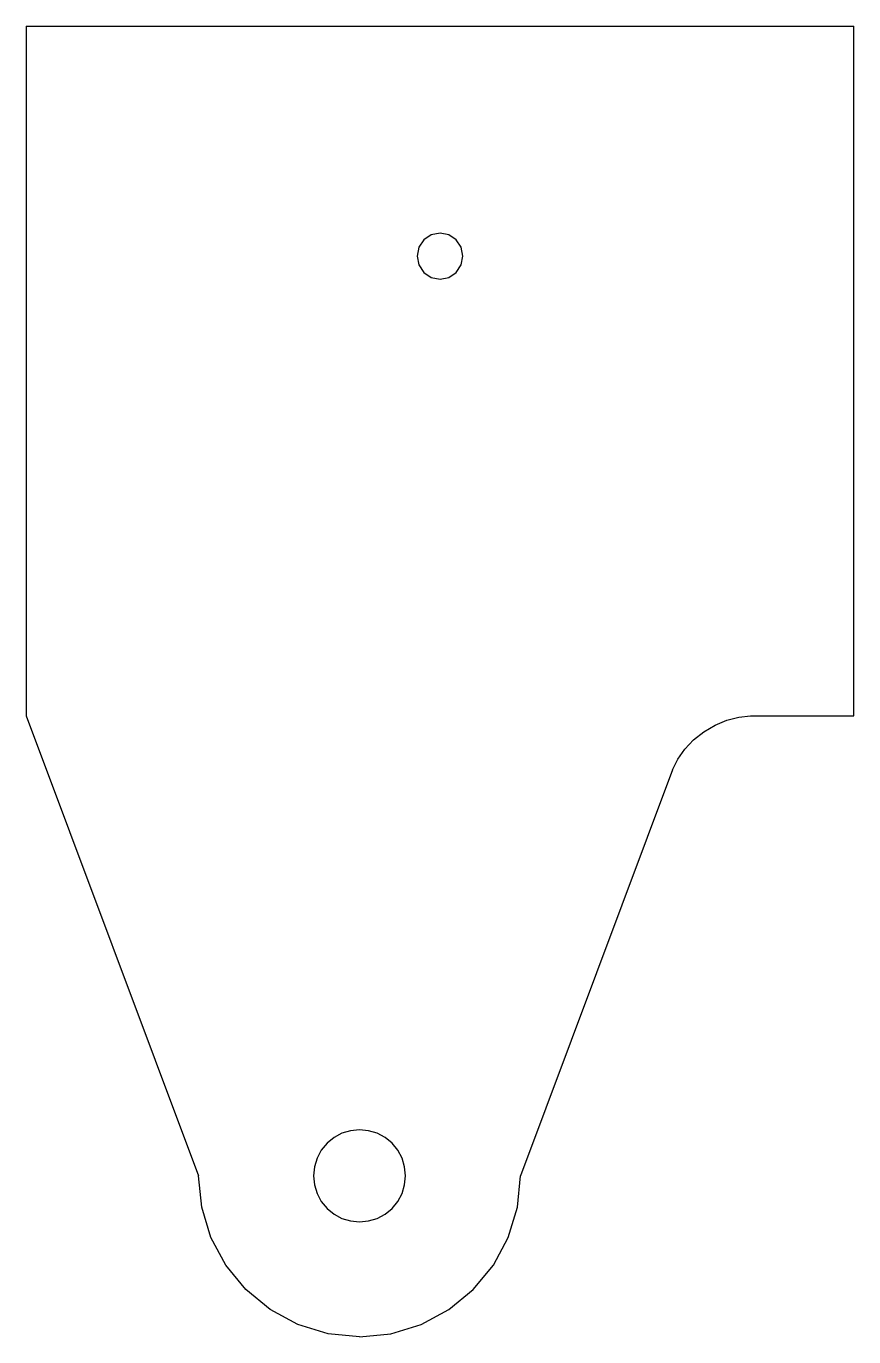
# Model space of a CAD drawing. Header units: metres. Extents: x 0 to 72, y -84 to 30.
import ezdxf

# ---------------------------------------------------------------- set-up
doc = ezdxf.new("R2010")
doc.units = ezdxf.units.M

msp = doc.modelspace()

# ---------------------------------------------------------------- linework, layer by layer
for p, q in [((0, 30), (0, -30)), ((0, 30), (72, 30)), ((72, -30), (72, 30)), ((34.59, 11.41), (34.15, 10.77)), ((35.23, 11.85), (34.59, 11.41)), ((36, 12), (35.23, 11.85)), ((36.77, 11.85), (36, 12)), ((37.41, 11.41), (36.77, 11.85)), ((37.85, 10.77), (37.41, 11.41)), ((34.15, 10.77), (34, 10)), ((38, 10), (37.85, 10.77)), ((34, 10), (34.15, 9.23)), ((34.15, 9.23), (34.59, 8.59)), ((37.41, 8.59), (37.85, 9.23)), ((37.85, 9.23), (38, 10)), ((34.59, 8.59), (35.23, 8.15)), ((35.23, 8.15), (36, 8)), ((36, 8), (36.77, 8.15)), ((36.77, 8.15), (37.41, 8.59)), ((0, -30), (15, -70)), ((59.93, -30.79), (60.95, -30.36)), ((60.95, -30.36), (61.99, -30.09)), ((61.99, -30.09), (63, -30)), ((63, -30), (72, -30)), ((58.06, -32.08), (58.95, -31.37)), ((58.95, -31.37), (59.93, -30.79)), ((56.68, -33.77), (57.3, -32.89)), ((57.3, -32.89), (58.06, -32.08)), ((56.24, -34.68), (56.68, -33.77)), ((56.24, -34.68), (43, -70)), ((28.22, -66.08), (27.47, -66.3)), ((29, -66), (28.22, -66.08)), ((29.78, -66.08), (29, -66)), ((30.53, -66.3), (29.78, -66.08)), ((26.17, -67.17), (25.67, -67.78)), ((26.78, -66.67), (26.17, -67.17)), ((27.47, -66.3), (26.78, -66.67)), ((31.22, -66.67), (30.53, -66.3)), ((31.83, -67.17), (31.22, -66.67)), ((32.33, -67.78), (31.83, -67.17)), ((25.67, -67.78), (25.3, -68.47)), ((32.7, -68.47), (32.33, -67.78)), ((25.08, -69.22), (25, -70)), ((25.3, -68.47), (25.08, -69.22)), ((32.92, -69.22), (32.7, -68.47)), ((33, -70), (32.92, -69.22)), ((15.27, -72.73), (15, -70)), ((15, -70), (15, -70)), ((25, -70), (25.08, -70.78)), ((32.92, -70.78), (33, -70)), ((42.73, -72.73), (43, -70)), ((43, -70), (43, -70)), ((25.08, -70.78), (25.3, -71.53)), ((25.3, -71.53), (25.67, -72.22)), ((32.33, -72.22), (32.7, -71.53)), ((32.7, -71.53), (32.92, -70.78)), ((16.07, -75.36), (15.27, -72.73)), ((25.67, -72.22), (26.17, -72.83)), ((26.17, -72.83), (26.78, -73.33)), ((31.22, -73.33), (31.83, -72.83)), ((31.83, -72.83), (32.33, -72.22)), ((41.93, -75.36), (42.73, -72.73)), ((26.78, -73.33), (27.47, -73.7)), ((27.47, -73.7), (28.22, -73.92)), ((28.22, -73.92), (29, -74)), ((29, -74), (29.78, -73.92)), ((29.78, -73.92), (30.53, -73.7)), ((30.53, -73.7), (31.22, -73.33)), ((17.36, -77.78), (16.07, -75.36)), ((40.64, -77.78), (41.93, -75.36)), ((19.1, -79.9), (17.36, -77.78)), ((38.9, -79.9), (40.64, -77.78)), ((21.22, -81.64), (19.1, -79.9)), ((36.78, -81.64), (38.9, -79.9)), ((23.64, -82.93), (21.22, -81.64)), ((34.36, -82.93), (36.78, -81.64)), ((26.27, -83.73), (23.64, -82.93)), ((31.73, -83.73), (34.36, -82.93)), ((29, -84), (26.27, -83.73)), ((29, -84), (31.73, -83.73)), ((29, -84), (29, -84)), ((29, -84), (29, -84))]:
    msp.add_line(p, q)

doc.saveas('drawing.dxf')
